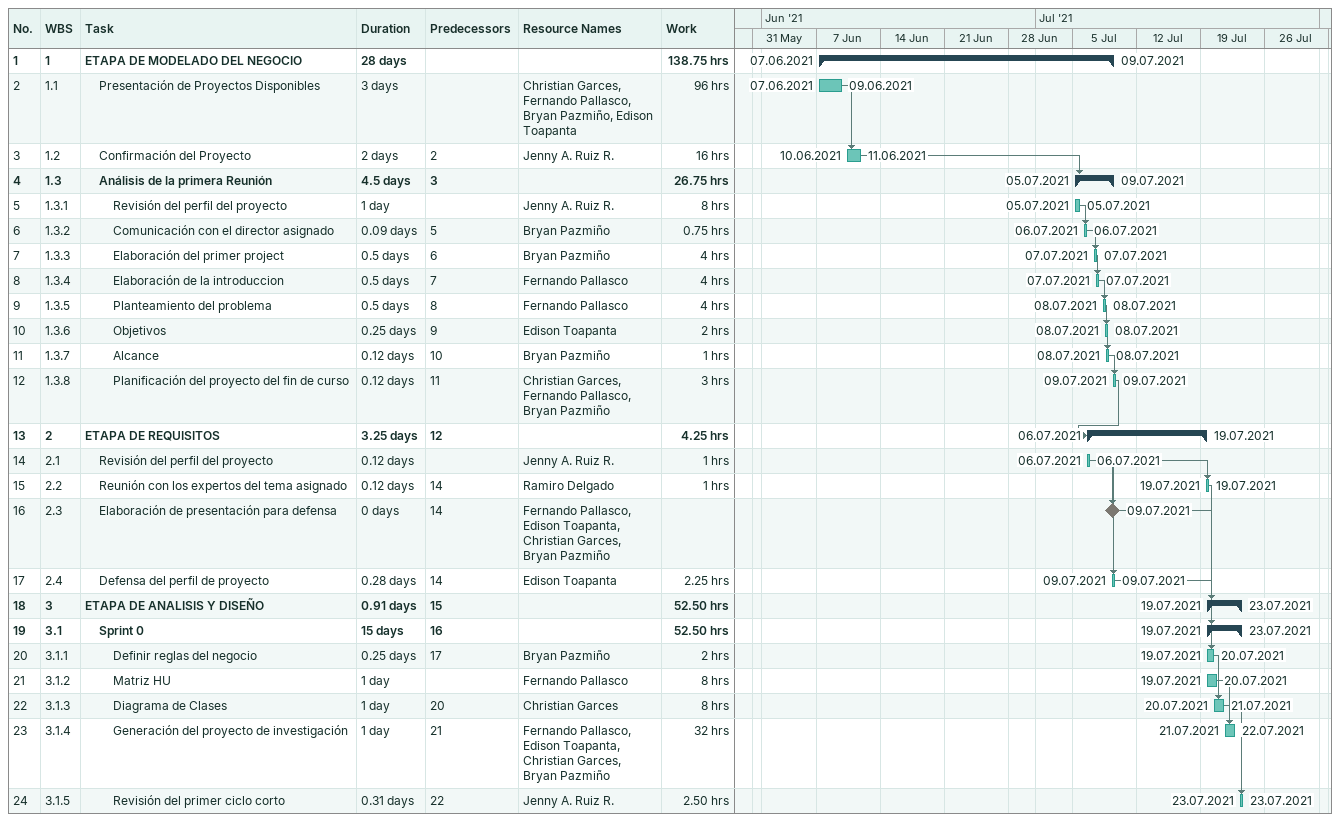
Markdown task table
| ID | WBS | Task | Duration | Start | Finish | Predecessors | Resources | Work (h) |
|---|---|---|---|---|---|---|---|---|
| 1 | 1 | **ETAPA DE MODELADO DEL NEGOCIO** | 28d | 2021-06-07 | 2021-07-09 |  |  | 138.75 |
| 2 | 1.1 | Presentación de Proyectos Disponibles | 3d | 2021-06-07 | 2021-06-09 |  | Christian Garces, Fernando Pallasco, Bryan Pazmiño, Edison Toapanta | 96 |
| 3 | 1.2 | Confirmación del Proyecto | 2d | 2021-06-10 | 2021-06-11 | 2 | Jenny A. Ruiz R. | 16 |
| 4 | 1.3 | **Análisis de la primera Reunión** | 4.5d | 2021-07-05 | 2021-07-09 | 3 |  | 26.75 |
| 5 | 1.3.1 | Revisión del perfil del proyecto | 1d | 2021-07-05 | 2021-07-05 |  | Jenny A. Ruiz R. | 8 |
| 6 | 1.3.2 | Comunicación con el director asignado | 0.09d | 2021-07-06 | 2021-07-06 | 5 | Bryan Pazmiño | 0.75 |
| 7 | 1.3.3 | Elaboración del primer project | 0.5d | 2021-07-07 | 2021-07-07 | 6 | Bryan Pazmiño | 4 |
| 8 | 1.3.4 | Elaboración de la introduccion | 0.5d | 2021-07-07 | 2021-07-07 | 7 | Fernando Pallasco | 4 |
| 9 | 1.3.5 | Planteamiento del problema | 0.5d | 2021-07-08 | 2021-07-08 | 8 | Fernando Pallasco | 4 |
| 10 | 1.3.6 | Objetivos | 0.25d | 2021-07-08 | 2021-07-08 | 9 | Edison Toapanta | 2 |
| 11 | 1.3.7 | Alcance | 0.12d | 2021-07-08 | 2021-07-08 | 10 | Bryan Pazmiño | 1 |
| 12 | 1.3.8 | Planificación del proyecto del fin de curso | 0.12d | 2021-07-09 | 2021-07-09 | 11 | Christian Garces, Fernando Pallasco, Bryan Pazmiño | 3 |
| 13 | 2 | **ETAPA DE REQUISITOS** | 3.25d | 2021-07-06 | 2021-07-19 | 12 |  | 4.25 |
| 14 | 2.1 | Revisión del perfil del proyecto | 0.12d | 2021-07-06 | 2021-07-06 |  | Jenny A. Ruiz R. | 1 |
| 15 | 2.2 | Reunión con los expertos del tema asignado | 0.12d | 2021-07-19 | 2021-07-19 | 14 | Ramiro Delgado | 1 |
| 16 | 2.3 | Elaboración de presentación para defensa | 0d | 2021-07-09 | 2021-07-09 | 14 | Fernando Pallasco, Edison Toapanta, Christian Garces, Bryan Pazmiño |  |
| 17 | 2.4 | Defensa del perfil de proyecto | 0.28d | 2021-07-09 | 2021-07-09 | 14 | Edison Toapanta | 2.25 |
| 18 | 3 | **ETAPA DE ANALISIS Y DISEÑO** | 0.91d | 2021-07-19 | 2021-07-23 | 15 |  | 52.50 |
| 19 | 3.1 | **Sprint 0** | 15d | 2021-07-19 | 2021-07-23 | 16 |  | 52.50 |
| 20 | 3.1.1 | Definir reglas del negocio | 0.25d | 2021-07-19 | 2021-07-20 | 17 | Bryan Pazmiño | 2 |
| 21 | 3.1.2 | Matriz HU | 1d | 2021-07-19 | 2021-07-20 |  | Fernando Pallasco | 8 |
| 22 | 3.1.3 | Diagrama de Clases | 1d | 2021-07-20 | 2021-07-21 | 20 | Christian Garces | 8 |
| 23 | 3.1.4 | Generación del proyecto de investigación | 1d | 2021-07-21 | 2021-07-22 | 21 | Fernando Pallasco, Edison Toapanta, Christian Garces, Bryan Pazmiño | 32 |
| 24 | 3.1.5 | Revisión del primer ciclo corto | 0.31d | 2021-07-23 | 2021-07-23 | 22 | Jenny A. Ruiz R. | 2.50 |
